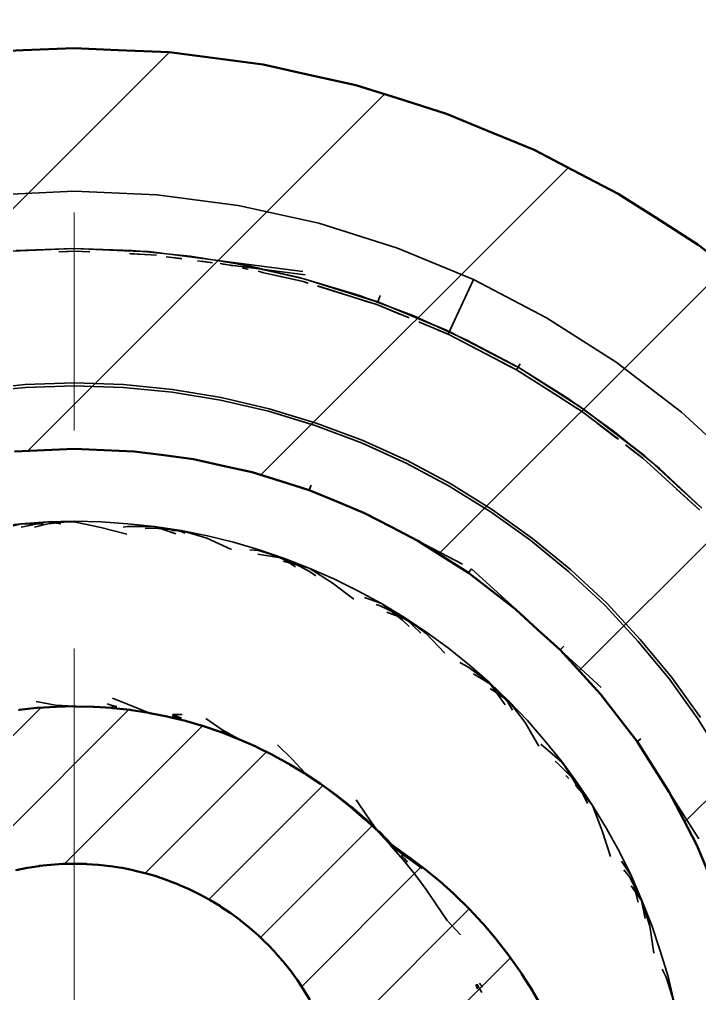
# Model space of a CAD drawing. Header units: millimetres. Extents: x 0 to 420, y 0 to 297.
# Drawn here: x 365.04 to 376.92, y 229.98 to 247 of the extents above; entities that cross this region are included whole.
import ezdxf

# ---------------------------------------------------------------- set-up
doc = ezdxf.new("R2010")
doc.units = ezdxf.units.MM
doc.header["$LTSCALE"] = 6
doc.linetypes.add('CENTER', pattern=[5.08, 3.175, -0.635, 0.635, -0.635])
for name, color, linetype, lineweight in [('CENTRO', 7, 'CENTER', 18), ('CORTE', 7, 'Continuous', 50), ('HACHURA', 8, 'Continuous', 13), ('VISIVEL', 7, 'Continuous', 35)]:
    doc.layers.add(name, color=color, linetype=linetype, lineweight=lineweight)

msp = doc.modelspace()

# ---------------------------------------------------------------- hatches: boundary and pattern name
at = {"layer": 'HACHURA'}
h = msp.add_hatch(dxfattribs=at)
h.set_pattern_fill('ANSI31')
h.paths.add_polyline_path([(366.7755, 160), (390.75, 160), (390.871, 160.015), (390.9925, 160.03), (391.095, 160.0675), (391.197, 160.1055), (391.2735, 160.153), (391.35, 160.2), (391.4035, 160.2465), (391.457, 160.293), (391.5035, 160.3465), (391.55, 160.4), (391.597, 160.4765), (391.6445, 160.553), (391.6825, 160.655), (391.72, 160.7575), (391.735, 160.8785), (391.75, 161), (391.75, 162.4995), (391.75, 164), (391.735, 164.121), (391.72, 164.2425), (391.6825, 164.345), (391.6445, 164.447), (391.597, 164.5235), (391.55, 164.6), (391.5035, 164.6535), (391.457, 164.707), (391.4035, 164.7535), (391.35, 164.8), (391.2735, 164.847), (391.197, 164.8945), (391.095, 164.9325), (390.9925, 164.97), (390.8715, 164.985), (390.75, 165), (390.7395, 165), (390.7265, 165), (390.7605, 165.0395), (390.9, 165.2), (391.0415, 165.429), (391.1835, 165.6585), (391.297, 165.9655), (391.4105, 166.2725), (391.455, 166.636), (391.5, 167), (391.5, 168.891), (391.5, 169.0575), (391.5, 169.3405), (391.5, 169.421), (391.5, 175.0465), (391.5, 175.081), (391.5, 175.1945), (391.5, 175.49), (391.5, 175.532), (391.5, 175.8455), (391.5, 175.9325), (391.5, 175.9685), (391.5, 175.9995), (393.9855, 176.0005), (394, 176.0005), (394, 176.053), (394, 183.0005), (391.572, 183.0005), (391.1, 183.0005), (391.1, 179.0305), (391.1, 179.0005), (391.039, 179.0005), (381, 179.0005), (381, 178.8705), (381, 170.052), (381, 170.0005), (380.8875, 170.0005), (352, 170.0005), (352, 168.5005), (351.968, 168.5005), (343.5, 168.5005), (343.5, 168.3015), (343.5, 168.288), (343.5, 167.857), (343.5, 167), (343.545, 166.6365), (343.5895, 166.2725), (343.6795, 166.0285), (343.6905, 166), (343.703, 165.9655), (343.7035, 165.964), (343.7055, 165.959), (343.8165, 165.6585), (343.829, 165.638), (343.9585, 165.429), (344.0875, 165.2205), (344.0975, 165.2035), (344.2335, 165.046), (344.2395, 165.0395), (344.2735, 165), (343.292, 165), (341.25, 165), (341.129, 164.985), (341.0075, 164.97), (340.905, 164.9325), (340.803, 164.8945), (340.7265, 164.847), (340.65, 164.8), (340.5965, 164.7535), (340.543, 164.707), (340.4965, 164.6535), (340.45, 164.6), (340.403, 164.5235), (340.3555, 164.447), (340.3175, 164.345), (340.28, 164.2425), (340.265, 164.1215), (340.25, 164), (340.25, 162.5005), (340.25, 161), (340.265, 160.879), (340.28, 160.7575), (340.3175, 160.655), (340.3555, 160.553), (340.403, 160.4765), (340.45, 160.4), (340.4965, 160.3465), (340.543, 160.293), (340.5965, 160.2465), (340.65, 160.2), (340.7265, 160.153), (340.803, 160.1055), (340.905, 160.0675), (341.0075, 160.03), (341.1285, 160.015), (341.25, 160), (345.3165, 160), (365.994, 160)])
h.paths.add_polyline_path([(346.5, 231), (346.925, 231), (347.333, 231), (347.454, 231.546), (347.6475, 232.4175), (347.8775, 233.147), (348.146, 233.9985), (348.4385, 234.705), (348.78, 235.5295), (349.1335, 236.208), (349.5455, 237), (349.9565, 237.645), (350.436, 238.398), (350.9015, 239.0045), (351.445, 239.713), (351.962, 240.277), (352.565, 240.935), (353.129, 241.4515), (353.787, 242.055), (354.394, 242.5205), (355.102, 243.064), (355.747, 243.475), (356.5, 243.9545), (357.1785, 244.3075), (357.9705, 244.72), (358.677, 245.0125), (359.5015, 245.354), (360.231, 245.584), (361.0825, 245.8525), (361.829, 246.018), (362.7005, 246.2115), (363.459, 246.311), (364.344, 246.4275), (365.108, 246.461), (366, 246.5), (366.764, 246.4665), (367.656, 246.4275), (368.414, 246.328), (369.2995, 246.2115), (370.046, 246.046), (370.9175, 245.8525), (371.647, 245.6225), (372.4985, 245.354), (373.205, 245.0615), (374.0295, 244.72), (374.708, 244.3665), (375.5, 243.9545), (376.145, 243.5435), (376.898, 243.064), (377.5045, 242.5985), (378.213, 242.055), (378.777, 241.538), (379.435, 240.935), (379.9515, 240.371), (380.555, 239.713), (381.0205, 239.106), (381.564, 238.398), (381.975, 237.753), (382.4545, 237), (382.8075, 236.3215), (383.22, 235.5295), (383.5125, 234.823), (383.854, 233.9985), (384.084, 233.269), (384.3525, 232.4175), (384.518, 231.671), (384.667, 231), (386.3905, 231), (388.5, 231), (388.864, 230.955), (389.2275, 230.9105), (389.5345, 230.797), (389.8415, 230.6835), (390.071, 230.5415), (390.3, 230.4), (390.4605, 230.2605), (390.6215, 230.1215), (390.7605, 229.9605), (390.9, 229.8), (391.0415, 229.571), (391.1835, 229.3415), (391.297, 229.0345), (391.4105, 228.7275), (391.455, 228.3635), (391.5, 228), (391.5, 221.192), (391.5, 219.6965), (391.5, 219.612), (391.5, 219.5875), (391.5, 218.5305), (391.5, 218.2435), (391.5, 216.9535), (391.5, 216.597), (391.5, 216.0005), (393.927, 215.9995), (394, 215.9995), (394, 215.9485), (394, 209.0005), (393.6085, 208.9995), (391.1, 208.9995), (391.1, 212.9705), (391.1, 212.9995), (389.8715, 212.9995), (381, 212.9995), (381, 221.949), (381, 221.9995), (380.9805, 221.9995), (377.7365, 221.9995), (376.6525, 221.9995), (376.8755, 222.4285), (377.076, 222.9125), (377.2765, 223.396), (377.434, 223.895), (377.591, 224.394), (377.7045, 224.9055), (377.8175, 225.416), (377.886, 225.9355), (377.9545, 226.454), (377.977, 226.9775), (378, 227.5), (377.977, 228.023), (377.9545, 228.546), (377.886, 229.065), (377.8175, 229.584), (377.7045, 230.095), (377.591, 230.606), (377.4335, 231.105), (377.2765, 231.604), (377.076, 232.088), (376.8755, 232.5715), (376.634, 233.036), (376.3925, 233.5), (376.111, 233.9415), (375.83, 234.383), (375.511, 234.7985), (375.1925, 235.2135), (374.839, 235.5995), (374.4855, 235.9855), (374.099, 236.339), (373.7135, 236.6925), (373.298, 237.0115), (372.883, 237.33), (372.4415, 237.611), (372, 237.8925), (371.5355, 238.134), (371.0715, 238.3755), (370.5875, 238.576), (370.104, 238.7765), (369.605, 238.934), (369.106, 239.091), (368.5945, 239.2045), (368.084, 239.3175), (367.5645, 239.386), (367.046, 239.4545), (366.5225, 239.477), (366, 239.5), (365.477, 239.477), (364.954, 239.4545), (364.435, 239.386), (363.916, 239.3175), (363.405, 239.2045), (362.894, 239.091), (362.395, 238.9335), (361.896, 238.7765), (361.412, 238.576), (360.9285, 238.3755), (360.464, 238.134), (360, 237.8925), (359.5585, 237.611), (359.117, 237.33), (358.7015, 237.011), (358.2865, 236.6925), (357.9005, 236.339), (357.5145, 235.9855), (357.161, 235.599), (356.8075, 235.2135), (356.4885, 234.798), (356.17, 234.383), (355.889, 233.9415), (355.6075, 233.5), (355.366, 233.0355), (355.1245, 232.5715), (354.924, 232.0875), (354.7235, 231.604), (354.566, 231.105), (354.409, 230.606), (354.2955, 230.0945), (354.1825, 229.584), (354.114, 229.0645), (354.0455, 228.546), (354.023, 228.0225), (354, 227.5), (354.023, 226.977), (354.0455, 226.454), (354.114, 225.935), (354.1825, 225.416), (354.2955, 224.905), (354.409, 224.394), (354.5665, 223.895), (354.7235, 223.396), (354.924, 222.912), (355.1245, 222.4285), (355.347, 222.0005), (355.0325, 221.9995), (352, 221.9995), (352, 223.495), (351.4575, 223.4995), (343.5, 223.4995), (343.5, 223.6505), (343.5, 223.712), (343.5, 223.767), (343.5, 224.143), (343.5, 225.596), (343.5, 225.741), (343.5, 226.9585), (343.5, 226.978), (343.5, 228), (343.545, 228.364), (343.5895, 228.7275), (343.703, 229.0345), (343.8165, 229.3415), (343.9585, 229.571), (344.1, 229.8), (344.2395, 229.9605), (344.3785, 230.1215), (344.5395, 230.2605), (344.7, 230.4), (344.929, 230.5415), (345.1585, 230.6835), (345.4655, 230.797), (345.7725, 230.9105), (346.1365, 230.955)])
h = msp.add_hatch(dxfattribs=at)
h.set_pattern_fill('ANSI31', scale=0.35)
h.paths.add_polyline_path([(365.6915, 234.9935), (366, 235), (366.0185, 234.9995), (366.327, 234.993), (366.3455, 234.9915), (366.6535, 234.9715), (366.672, 234.9695), (366.979, 234.936), (366.9975, 234.933), (367.3025, 234.886), (367.3205, 234.8825), (367.6235, 234.822), (367.6415, 234.818), (367.941, 234.7445), (367.959, 234.739), (368.2555, 234.653), (368.273, 234.647), (368.565, 234.5475), (368.5825, 234.541), (368.87, 234.429), (368.887, 234.4215), (369.1695, 234.2975), (369.1865, 234.289), (369.463, 234.1525), (369.4795, 234.1435), (369.75, 233.995), (369.766, 233.9855), (370.0295, 233.8255), (370.045, 233.815), (370.302, 233.6435), (370.318, 233.6345), (370.567, 233.452), (370.585, 233.444), (370.8255, 233.251), (370.843, 233.242), (371.075, 233.0385), (371.0925, 233.029), (371.3155, 232.8155), (371.3325, 232.805), (371.546, 232.582), (371.563, 232.5705), (371.818, 232.382), (371.8345, 232.3695), (372.096, 232.1775), (372.112, 232.164), (372.367, 231.958), (372.3825, 231.944), (372.6305, 231.724), (372.645, 231.709), (372.885, 231.475), (372.8995, 231.4595), (373.131, 231.212), (373.1445, 231.1955), (373.3665, 230.935), (373.38, 230.9175), (373.5915, 230.6445), (373.604, 230.6265), (373.805, 230.341), (373.817, 230.322), (374.0065, 230.0245), (374.0175, 230.005), (374.1945, 229.696), (374.205, 229.6755), (374.3695, 229.3555), (374.379, 229.3345), (374.53, 229.004), (374.5385, 228.9825), (374.6755, 228.642), (374.683, 228.62), (374.806, 228.2705), (374.8125, 228.248), (374.92, 227.8895), (374.9255, 227.8665), (375.0175, 227.5), (375.022, 227.4765), (375.0975, 227.103), (375.101, 227.079), (375.16, 226.6985), (375.1625, 226.6745), (375.2045, 226.288), (375.206, 226.2635), (375.2305, 225.8725), (375.231, 225.8475), (375.2375, 225.452), (375.2365, 225.427), (375.2255, 225.028), (375.223, 225.003), (375.1935, 224.6015), (375.1905, 224.576), (375.142, 224.1725), (375.1375, 224.1475), (375.07, 223.743), (375.0645, 223.7175), (374.9785, 223.3135), (374.9715, 223.288), (374.866, 222.8845), (374.858, 222.8595), (374.733, 222.458), (374.724, 222.433), (374.58, 222.034), (374.5695, 222.0095), (374.406, 221.614), (374.3945, 221.5895), (374.2115, 221.199), (374.195, 221.178), (373.9935, 220.793), (373.976, 220.773), (373.755, 220.394), (373.7365, 220.3745), (373.497, 220.003), (373.4775, 219.9845), (373.2195, 219.6215), (373.1995, 219.604), (372.8995, 219.278), (372.8785, 219.261), (372.534, 218.9845), (372.5125, 218.969), (372.1565, 218.708), (372.1345, 218.693), (371.767, 218.4475), (371.7445, 218.434), (371.3665, 218.2045), (371.3435, 218.192), (370.956, 217.9795), (370.932, 217.9675), (370.536, 217.7725), (370.5115, 217.7615), (370.1075, 217.5835), (370.0825, 217.574), (369.671, 217.414), (369.646, 217.4055), (369.2275, 217.2635), (369.202, 217.256), (368.778, 217.1325), (368.752, 217.126), (368.323, 217.021), (368.297, 217.016), (367.864, 216.9295), (367.8375, 216.9255), (367.401, 216.8585), (367.3745, 216.8555), (366.9355, 216.8075), (366.909, 216.806), (366.468, 216.777), (366.4415, 216.7765), (366, 216.7665), (365.9735, 216.767), (365.532, 216.777), (365.5055, 216.7785), (365.0645, 216.8075), (365.038, 216.8105), (364.599, 216.8585), (364.5725, 216.8625), (364.136, 216.9295), (364.11, 216.935), (363.677, 217.021), (363.651, 217.0275), (363.222, 217.1325), (363.1965, 217.14), (362.7725, 217.2635), (362.747, 217.272), (362.329, 217.414), (362.304, 217.4235), (361.8925, 217.5835), (361.868, 217.5945), (361.464, 217.7725), (361.44, 217.784), (361.044, 217.9795), (361.021, 217.993), (360.634, 218.2055), (360.614, 218.2235), (360.236, 218.4525), (360.217, 218.4715), (359.85, 218.717), (359.832, 218.7365), (359.476, 218.9975), (359.459, 219.0175), (359.1145, 219.294), (359.0985, 219.3145), (358.7985, 219.6405), (358.7835, 219.662), (358.525, 220.025), (358.5115, 220.047), (358.272, 220.4185), (358.259, 220.4405), (358.0385, 220.8195), (358.027, 220.842), (357.825, 221.227), (357.8145, 221.25), (357.632, 221.6405), (357.623, 221.6635), (357.4595, 222.059), (357.4515, 222.082), (357.307, 222.481), (357.3, 222.5045), (357.1755, 222.906), (357.1695, 222.9295), (357.064, 223.333), (357.0595, 223.3565), (356.973, 223.761), (356.9695, 223.7845), (356.902, 224.1885), (356.8995, 224.212), (356.851, 224.6155), (356.8495, 224.6385), (356.82, 225.04), (356.8195, 225.063), (356.808, 225.462), (356.8085, 225.485), (356.8155, 225.8805), (356.817, 225.903), (356.8415, 226.2945), (356.8445, 226.3165), (356.8865, 226.7025), (356.89, 226.7245), (356.949, 227.105), (356.9535, 227.1265), (357.0295, 227.5), (357.035, 227.521), (357.127, 227.8875), (357.133, 227.908), (357.2405, 228.2665), (357.248, 228.2865), (357.3705, 228.636), (357.3785, 228.6555), (357.516, 228.996), (357.525, 229.015), (357.676, 229.3455), (357.686, 229.3635), (357.8505, 229.6835), (357.861, 229.7015), (358.038, 230.0105), (358.0495, 230.0275), (358.239, 230.325), (358.2505, 230.341), (358.4515, 230.6265), (358.464, 230.642), (358.6755, 230.9155), (358.6885, 230.93), (358.9105, 231.1905), (358.924, 231.2045), (359.1555, 231.452), (359.1655, 231.4675), (359.4055, 231.701), (359.416, 231.7165), (359.664, 231.9365), (359.675, 231.9515), (359.93, 232.1575), (359.9415, 232.172), (360.203, 232.364), (360.2155, 232.378), (360.4705, 232.567), (360.4835, 232.5805), (360.6965, 232.8035), (360.71, 232.816), (360.933, 233.0295), (360.947, 233.042), (361.179, 233.2455), (361.1935, 233.257), (361.4345, 233.45), (361.4495, 233.461), (361.698, 233.6435), (361.7135, 233.654), (361.9705, 233.8255), (361.986, 233.835), (362.25, 233.995), (362.2665, 234.004), (362.537, 234.1525), (362.5535, 234.161), (362.8305, 234.2975), (362.8475, 234.305), (363.13, 234.429), (363.147, 234.436), (363.435, 234.5475), (363.4525, 234.5535), (363.7445, 234.653), (363.7625, 234.658), (364.059, 234.7445), (364.077, 234.749), (364.3765, 234.822), (364.395, 234.826), (364.6975, 234.886), (364.716, 234.889), (365.021, 234.936), (365.0395, 234.938), (365.3465, 234.9715), (365.365, 234.9725), (365.673, 234.993)])
h.paths.add_polyline_path([(366, 232.25), (365.8045, 232.2455), (365.793, 232.2455), (365.598, 232.2325), (365.586, 232.232), (365.3915, 232.2105), (365.38, 232.2095), (365.187, 232.1795), (365.175, 232.178), (364.9835, 232.1395), (364.972, 232.1375), (364.782, 232.091), (364.7705, 232.088), (364.583, 232.0335), (364.5715, 232.03), (364.3865, 231.9675), (364.3755, 231.9635), (364.193, 231.8925), (364.1825, 231.8885), (364.0035, 231.8095), (363.9925, 231.805), (363.8175, 231.7185), (363.8065, 231.7135), (363.6355, 231.6195), (363.625, 231.6135), (363.458, 231.512), (363.448, 231.506), (363.2855, 231.3975), (363.2755, 231.391), (363.118, 231.2755), (363.1085, 231.2685), (362.956, 231.146), (362.947, 231.1385), (362.8, 231.01), (362.791, 231.002), (362.6495, 230.867), (362.641, 230.859), (362.506, 230.7175), (362.498, 230.709), (362.369, 230.562), (362.3615, 230.553), (362.239, 230.401), (362.2315, 230.3915), (362.116, 230.234), (362.109, 230.2245), (362.0005, 230.062), (361.994, 230.052), (361.8925, 229.885), (361.7925, 229.7035), (361.7865, 229.6935), (361.7, 229.518), (361.695, 229.5075), (361.6165, 229.3285), (361.6115, 229.3175), (361.5405, 229.1355), (361.5365, 229.1245), (361.2595, 229.007), (361.2425, 229), (360.4495, 229), (360.402, 229), (359.8815, 228.871), (359.85, 228.8635), (359.85, 228.6005), (359.85, 228.5845), (359.85, 228.3255), (359.85, 228.3095), (359.85, 228.0535), (359.85, 228.038), (359.85, 227.784), (359.85, 227.7685), (359.85, 227.5155), (359.85, 227.5), (359.85, 227.2465), (359.85, 227.2315), (359.85, 226.9775), (359.85, 226.962), (359.85, 226.706), (359.85, 226.6905), (359.85, 226.431), (359.85, 226.4155), (359.85, 226.1525), (359.85, 226.1365), (360.3705, 226.008), (360.402, 226), (361.195, 226), (361.2425, 226), (361.52, 225.8825), (361.5365, 225.8755), (361.6075, 225.693), (361.6115, 225.6825), (361.6905, 225.5035), (361.695, 225.4925), (361.7815, 225.3175), (361.7865, 225.3065), (361.8805, 225.1355), (361.8865, 225.125), (361.988, 224.958), (361.994, 224.948), (362.1025, 224.7855), (362.109, 224.7755), (362.2245, 224.618), (362.2315, 224.6085), (362.354, 224.456), (362.3615, 224.447), (362.49, 224.3), (362.498, 224.291), (362.633, 224.1495), (362.641, 224.141), (362.7825, 224.006), (362.791, 223.998), (362.938, 223.869), (362.947, 223.8615), (363.099, 223.739), (363.1085, 223.7315), (363.266, 223.616), (363.2755, 223.609), (363.438, 223.5005), (363.448, 223.494), (363.615, 223.3925), (363.7965, 223.2925), (363.8065, 223.2865), (363.982, 223.2), (363.9925, 223.195), (364.1715, 223.1165), (364.1825, 223.1115), (364.3645, 223.0405), (364.3755, 223.0365), (364.5605, 222.9735), (364.5715, 222.97), (364.7595, 222.915), (364.7705, 222.912), (364.9605, 222.8655), (364.972, 222.8625), (365.1635, 222.8245), (365.175, 222.822), (365.3685, 222.7925), (365.38, 222.7905), (365.5745, 222.7695), (365.586, 222.768), (365.781, 222.7555), (365.793, 222.7545), (365.988, 222.7505), (366, 222.75), (366.1955, 222.7545), (366.207, 222.7545), (366.402, 222.7675), (366.414, 222.768), (366.6085, 222.7895), (366.62, 222.7905), (366.813, 222.8205), (366.825, 222.822), (367.0165, 222.8605), (367.028, 222.8625), (367.218, 222.909), (367.2295, 222.912), (367.417, 222.9665), (367.4285, 222.97), (367.6135, 223.0325), (367.6245, 223.0365), (367.807, 223.1075), (367.8175, 223.1115), (367.9965, 223.1905), (368.0075, 223.195), (368.1825, 223.2815), (368.1935, 223.2865), (368.3645, 223.3805), (368.375, 223.3865), (368.542, 223.488), (368.552, 223.494), (368.7145, 223.6025), (368.7245, 223.609), (368.882, 223.7245), (368.8915, 223.7315), (369.044, 223.854), (369.053, 223.8615), (369.2, 223.99), (369.209, 223.998), (369.3505, 224.133), (369.359, 224.141), (369.494, 224.2825), (369.502, 224.291), (369.631, 224.438), (369.6385, 224.447), (369.761, 224.599), (369.7685, 224.6085), (369.884, 224.766), (369.891, 224.7755), (369.9995, 224.938), (370.006, 224.948), (370.1075, 225.115), (370.2075, 225.2965), (370.2135, 225.3065), (370.3, 225.482), (370.305, 225.4925), (370.3835, 225.6715), (370.3885, 225.6825), (370.4595, 225.8645), (370.4635, 225.8755), (370.5265, 226.0605), (370.53, 226.0715), (370.585, 226.2595), (370.588, 226.2705), (370.6345, 226.4605), (370.6375, 226.472), (370.6755, 226.6635), (370.678, 226.675), (370.7075, 226.8685), (370.7095, 226.88), (370.7305, 227.0745), (370.732, 227.086), (370.7445, 227.281), (370.7455, 227.293), (370.7495, 227.488), (370.75, 227.5), (370.7455, 227.6955), (370.7455, 227.707), (370.7325, 227.902), (370.732, 227.914), (370.7105, 228.1085), (370.7095, 228.12), (370.6795, 228.313), (370.678, 228.325), (370.6395, 228.5165), (370.6375, 228.528), (370.591, 228.718), (370.588, 228.7295), (370.5335, 228.917), (370.53, 228.9285), (370.4675, 229.1135), (370.4635, 229.1245), (370.3925, 229.307), (370.3885, 229.3175), (370.3095, 229.4965), (370.305, 229.5075), (370.2185, 229.6825), (370.2135, 229.6935), (370.1195, 229.8645), (370.1135, 229.875), (370.012, 230.042), (370.006, 230.052), (369.8975, 230.2145), (369.891, 230.2245), (369.7755, 230.382), (369.7685, 230.3915), (369.646, 230.544), (369.6385, 230.553), (369.51, 230.7), (369.502, 230.709), (369.367, 230.8505), (369.359, 230.859), (369.2175, 230.994), (369.209, 231.002), (369.062, 231.131), (369.053, 231.1385), (368.901, 231.261), (368.8915, 231.2685), (368.734, 231.384), (368.7245, 231.391), (368.562, 231.4995), (368.552, 231.506), (368.385, 231.6075), (368.2035, 231.7075), (368.1935, 231.7135), (368.018, 231.8), (368.0075, 231.805), (367.8285, 231.8835), (367.8175, 231.8885), (367.6355, 231.9595), (367.6245, 231.9635), (367.4395, 232.0265), (367.4285, 232.03), (367.2405, 232.085), (367.2295, 232.088), (367.0395, 232.1345), (367.028, 232.1375), (366.8365, 232.1755), (366.825, 232.178), (366.6315, 232.2075), (366.62, 232.2095), (366.4255, 232.2305), (366.414, 232.232), (366.219, 232.2445), (366.207, 232.2455), (366.012, 232.2495)])

# ---------------------------------------------------------------- linework, layer by layer
at = {"layer": 'CENTRO'}
msp.add_line((366, 156), (366, 261), dxfattribs=at)
at = {"layer": 'CORTE'}
for points in [[(364.344, 246.4275), (365.108, 246.461), (366, 246.5), (366.764, 246.4665), (367.656, 246.4275), (368.414, 246.328), (369.2995, 246.2115), (370.046, 246.046), (370.9175, 245.8525), (371.647, 245.6225), (372.4985, 245.354), (373.205, 245.0615), (374.0295, 244.72), (374.708, 244.3665), (375.5, 243.9545), (376.145, 243.5435), (376.898, 243.064), (377.5045, 242.5985)], [(377.076, 232.088), (376.8755, 232.5715), (376.634, 233.036), (376.3925, 233.5), (376.111, 233.9415), (375.83, 234.383), (375.511, 234.7985), (375.1925, 235.2135), (374.839, 235.5995), (374.4855, 235.9855), (374.099, 236.339), (373.7135, 236.6925), (373.298, 237.0115), (372.883, 237.33), (372.4415, 237.611), (372, 237.8925), (371.5355, 238.134), (371.0715, 238.3755), (370.5875, 238.576), (370.104, 238.7765), (369.605, 238.934), (369.106, 239.091), (368.5945, 239.2045), (368.084, 239.3175), (367.5645, 239.386), (367.046, 239.4545), (366.5225, 239.477), (366, 239.5), (365.477, 239.477), (364.954, 239.4545)], [(365.0395, 234.938), (365.3465, 234.9715), (365.365, 234.9725), (365.673, 234.993), (365.6915, 234.9935), (366, 235), (366.0185, 234.9995), (366.327, 234.993), (366.3455, 234.9915), (366.6535, 234.9715), (366.672, 234.9695), (366.979, 234.936), (366.9975, 234.933), (367.3025, 234.886), (367.3205, 234.8825), (367.6235, 234.822), (367.6415, 234.818), (367.941, 234.7445), (367.959, 234.739), (368.2555, 234.653), (368.273, 234.647), (368.565, 234.5475), (368.5825, 234.541), (368.87, 234.429), (368.887, 234.4215), (369.1695, 234.2975), (369.1865, 234.289), (369.463, 234.1525), (369.4795, 234.1435), (369.75, 233.995), (369.766, 233.9855), (370.0295, 233.8255), (370.045, 233.815), (370.302, 233.6435), (370.318, 233.6345), (370.567, 233.452), (370.585, 233.444), (370.8255, 233.251), (370.843, 233.242), (371.075, 233.0385), (371.0925, 233.029), (371.3155, 232.8155), (371.3325, 232.805), (371.546, 232.582), (371.563, 232.5705), (371.818, 232.382), (371.8345, 232.3695), (372.096, 232.1775), (372.112, 232.164), (372.367, 231.958), (372.3825, 231.944), (372.6305, 231.724), (372.645, 231.709), (372.885, 231.475), (372.8995, 231.4595), (373.131, 231.212), (373.1445, 231.1955), (373.3665, 230.935), (373.38, 230.9175), (373.5915, 230.6445), (373.604, 230.6265), (373.805, 230.341), (373.817, 230.322), (374.0065, 230.0245), (374.0175, 230.005), (374.1945, 229.696)], [(370.1135, 229.875), (370.012, 230.042), (370.006, 230.052), (369.8975, 230.2145), (369.891, 230.2245), (369.7755, 230.382), (369.7685, 230.3915), (369.646, 230.544), (369.6385, 230.553), (369.51, 230.7), (369.502, 230.709), (369.367, 230.8505), (369.359, 230.859), (369.2175, 230.994), (369.209, 231.002), (369.062, 231.131), (369.053, 231.1385), (368.901, 231.261), (368.8915, 231.2685), (368.734, 231.384), (368.7245, 231.391), (368.562, 231.4995), (368.552, 231.506), (368.385, 231.6075), (368.2035, 231.7075), (368.1935, 231.7135), (368.018, 231.8), (368.0075, 231.805), (367.8285, 231.8835), (367.8175, 231.8885), (367.6355, 231.9595), (367.6245, 231.9635), (367.4395, 232.0265), (367.4285, 232.03), (367.2405, 232.085), (367.2295, 232.088), (367.0395, 232.1345), (367.028, 232.1375), (366.8365, 232.1755), (366.825, 232.178), (366.6315, 232.2075), (366.62, 232.2095), (366.4255, 232.2305), (366.414, 232.232), (366.219, 232.2445), (366.207, 232.2455), (366.012, 232.2495), (366, 232.25), (365.8045, 232.2455), (365.793, 232.2455), (365.598, 232.2325), (365.586, 232.232), (365.3915, 232.2105), (365.38, 232.2095), (365.187, 232.1795), (365.175, 232.178), (364.9835, 232.1395)]]:
    msp.add_lwpolyline(points, dxfattribs=at)
at = {"layer": 'VISIVEL'}
for p, q in [((366, 246.5), (364.345, 246.43)), ((367.655, 246.43), (366, 246.5)), ((369.3, 246.21), (367.655, 246.43)), ((370.92, 245.855), (369.3, 246.21)), ((372.5, 245.355), (370.92, 245.855)), ((374.03, 244.72), (372.5, 245.355)), ((375.5, 243.955), (374.03, 244.72)), ((364.56, 243.935), (366, 244)), ((366, 244), (367.44, 243.935)), ((367.44, 243.935), (368.865, 243.75)), ((376.9, 243.065), (375.5, 243.955)), ((368.865, 243.75), (370.27, 243.44)), ((370.27, 243.44), (371.645, 243.005)), ((378.215, 242.055), (376.9, 243.065)), ((366, 243), (364.65, 242.94)), ((365.945, 243), (364.65, 242.94)), ((366, 243), (364.65, 242.94)), ((366, 243), (364.985, 242.965)), ((366, 243), (364.985, 242.965)), ((366, 242.95), (365.73, 242.94)), ((365.73, 242.94), (366, 242.95)), ((366, 242.95), (365.795, 242.94)), ((367.015, 242.965), (366, 243)), ((367.015, 242.965), (366, 243)), ((367.35, 242.94), (366, 243)), ((367.295, 242.945), (366, 243)), ((366, 243), (366.87, 242.96)), ((367.35, 242.94), (366, 243)), ((366.27, 242.94), (366, 242.95)), ((366, 242.95), (366.27, 242.94)), ((366, 242.95), (366.265, 242.94)), ((367.35, 242.94), (366.87, 242.96)), ((366.965, 242.91), (367.14, 242.9)), ((367.345, 242.89), (366.985, 242.905)), ((366.985, 242.905), (367.345, 242.89)), ((368.025, 242.865), (367.015, 242.965)), ((368.025, 242.865), (367.015, 242.965)), ((367.345, 242.89), (367.14, 242.9)), ((367.435, 242.88), (367.345, 242.89)), ((367.345, 242.89), (367.435, 242.88)), ((367.345, 242.89), (367.435, 242.88)), ((368.69, 242.765), (367.35, 242.94)), ((368.64, 242.77), (367.35, 242.94)), ((368.69, 242.765), (367.35, 242.94)), ((367.605, 242.855), (367.87, 242.825)), ((367.88, 242.82), (367.615, 242.855)), ((367.615, 242.855), (367.88, 242.82)), ((369.025, 242.7), (368.025, 242.865)), ((369.025, 242.7), (368.025, 242.865)), ((371.645, 243.005), (372.975, 242.455)), ((368.415, 242.75), (368.15, 242.785)), ((368.15, 242.785), (368.415, 242.75)), ((368.215, 242.775), (368.39, 242.755)), ((368.685, 242.715), (368.545, 242.735)), ((368.685, 242.715), (368.595, 242.725)), ((368.595, 242.725), (368.685, 242.715)), ((368.77, 242.695), (368.685, 242.715)), ((368.685, 242.715), (370.03, 242.54)), ((368.685, 242.715), (368.77, 242.695)), ((368.685, 242.715), (368.77, 242.695)), ((370.01, 242.47), (368.69, 242.765)), ((369.96, 242.485), (368.69, 242.765)), ((368.69, 242.765), (369.99, 242.595)), ((370.01, 242.47), (368.69, 242.765)), ((370.01, 242.47), (369.025, 242.7)), ((370.01, 242.47), (369.025, 242.7)), ((368.94, 242.66), (369.025, 242.64)), ((369.035, 242.635), (368.945, 242.655)), ((368.945, 242.655), (369.035, 242.635)), ((369.295, 242.58), (369.21, 242.6)), ((369.21, 242.6), (369.295, 242.58)), ((369.28, 242.58), (369.795, 242.47)), ((370, 242.425), (369.47, 242.54)), ((369.47, 242.54), (370, 242.425)), ((370, 242.425), (369.795, 242.47)), ((370.085, 242.395), (370, 242.425)), ((370, 242.425), (370.085, 242.395)), ((370, 242.425), (370.08, 242.395)), ((370.98, 242.175), (370.01, 242.47)), ((370.98, 242.175), (370.01, 242.47)), ((371.3, 242.065), (370.01, 242.47)), ((371.25, 242.08), (370.01, 242.47)), ((370.01, 242.47), (370.845, 242.21)), ((371.3, 242.065), (370.01, 242.47)), ((370.25, 242.345), (370.67, 242.215)), ((371.285, 242.02), (370.255, 242.34)), ((370.255, 242.34), (371.285, 242.02)), ((372.975, 242.455), (372.53, 241.5)), ((372.975, 242.455), (374.25, 241.79)), ((370.835, 242.16), (371.085, 242.08)), ((371.3, 242.065), (370.845, 242.21)), ((371.93, 241.82), (370.98, 242.175)), ((371.93, 241.82), (370.98, 242.175)), ((371.3, 242.065), (371.34, 242.175)), ((371.285, 242.02), (371.085, 242.08)), ((371.7, 241.845), (371.285, 242.02)), ((371.285, 242.02), (371.7, 241.845)), ((371.285, 242.02), (371.85, 241.785)), ((372.55, 241.55), (371.3, 242.065)), ((372.5, 241.57), (371.3, 242.065)), ((372.55, 241.55), (371.3, 242.065)), ((372.855, 241.4), (371.93, 241.82)), ((372.855, 241.4), (371.93, 241.82)), ((372.015, 241.715), (372.175, 241.65)), ((372.53, 241.5), (372.03, 241.71)), ((372.03, 241.71), (372.53, 241.5)), ((374.25, 241.79), (375.465, 241.015)), ((372.53, 241.5), (372.34, 241.58)), ((373.725, 240.88), (372.53, 241.5)), ((372.53, 241.5), (373.725, 240.88)), ((372.53, 241.5), (373.31, 241.095)), ((373.75, 240.925), (372.55, 241.55)), ((373.7, 240.95), (372.55, 241.55)), ((373.75, 240.925), (372.55, 241.55)), ((373.75, 240.925), (372.855, 241.4)), ((373.75, 240.925), (372.855, 241.4)), ((373.465, 241.015), (373.54, 240.975)), ((373.725, 240.88), (373.54, 240.975)), ((373.725, 240.88), (373.785, 240.985)), ((375.465, 241.015), (376.605, 240.14)), ((374.56, 240.35), (373.725, 240.88)), ((373.725, 240.88), (374.56, 240.35)), ((373.725, 240.88), (373.875, 240.785)), ((374.61, 240.39), (373.75, 240.925)), ((374.61, 240.39), (373.75, 240.925)), ((374.89, 240.195), (373.75, 240.925)), ((374.845, 240.225), (373.75, 240.925)), ((373.75, 240.925), (374.485, 240.455)), ((374.89, 240.195), (373.75, 240.925)), ((366, 240.65), (365.14, 240.62)), ((366.86, 240.62), (366, 240.65)), ((374.02, 240.69), (374.685, 240.265)), ((365.14, 240.62), (364.285, 240.535)), ((365.145, 240.57), (364.29, 240.49)), ((366, 240.6), (365.145, 240.57)), ((366.855, 240.57), (366, 240.6)), ((367.71, 240.49), (366.855, 240.57)), ((367.715, 240.535), (366.86, 240.62)), ((368.555, 240.35), (367.71, 240.49)), ((368.565, 240.395), (367.715, 240.535)), ((369.39, 240.155), (368.555, 240.35)), ((369.405, 240.2), (368.565, 240.395)), ((374.89, 240.195), (374.485, 240.455)), ((375.435, 239.795), (374.61, 240.39)), ((375.435, 239.795), (374.61, 240.39)), ((370.21, 239.905), (369.39, 240.155)), ((370.225, 239.95), (369.405, 240.2)), ((374.86, 240.155), (374.685, 240.265)), ((374.86, 240.155), (374.71, 240.25)), ((374.71, 240.25), (374.86, 240.155)), ((375.505, 239.665), (374.86, 240.155)), ((374.86, 240.155), (375.505, 239.665)), ((374.86, 240.155), (375, 240.05)), ((375.965, 239.375), (374.89, 240.195)), ((375.92, 239.405), (374.89, 240.195)), ((375.965, 239.375), (374.89, 240.195)), ((376.605, 240.14), (377.665, 239.165)), ((371.03, 239.65), (370.225, 239.95)), ((371.015, 239.605), (370.21, 239.905)), ((375.14, 239.94), (375.49, 239.675)), ((376.22, 239.155), (375.435, 239.795)), ((376.22, 239.155), (375.435, 239.795)), ((371.815, 239.295), (371.03, 239.65)), ((364.955, 239.455), (366, 239.5)), ((366, 239.5), (367.045, 239.455)), ((367.045, 239.455), (368.085, 239.32)), ((371.795, 239.25), (371.015, 239.605)), ((375.625, 239.57), (375.765, 239.46)), ((375.93, 239.335), (375.645, 239.555)), ((375.645, 239.555), (375.93, 239.335)), ((375.93, 239.335), (375.765, 239.46)), ((368.085, 239.32), (369.105, 239.09)), ((372.575, 238.89), (371.815, 239.295)), ((376.925, 238.425), (375.93, 239.335)), ((375.93, 239.335), (376.925, 238.425)), ((375.93, 239.335), (376.255, 239.04)), ((376.605, 238.785), (375.965, 239.375)), ((375.965, 239.375), (376.92, 238.495)), ((375.965, 239.375), (376.96, 238.46)), ((372.55, 238.845), (371.795, 239.25)), ((376.96, 238.46), (376.22, 239.155)), ((376.96, 238.46), (376.22, 239.155)), ((369.105, 239.09), (370.105, 238.775)), ((370.105, 238.775), (370.135, 238.865)), ((370.105, 238.775), (371.07, 238.375)), ((373.28, 238.39), (372.55, 238.845)), ((373.305, 238.435), (372.575, 238.89)), ((376.515, 238.8), (376.77, 238.565)), ((376.96, 238.46), (376.605, 238.785)), ((374.005, 237.935), (373.305, 238.435)), ((376.925, 238.425), (376.77, 238.565)), ((371.07, 238.375), (372, 237.89)), ((373.975, 237.895), (373.28, 238.39)), ((365.065, 238.19), (364.6, 238.14)), ((364.6, 238.14), (365.065, 238.19)), ((365.065, 238.19), (364.6, 238.14)), ((365.065, 238.19), (364.6, 238.14)), ((365.065, 238.19), (364.6, 238.14)), ((365.065, 238.19), (364.6, 238.14)), ((365.065, 238.19), (364.6, 238.14)), ((365.065, 238.19), (364.915, 238.145)), ((365.53, 238.225), (365.065, 238.19)), ((365.53, 238.225), (365.065, 238.19)), ((365.53, 238.225), (365.065, 238.19)), ((365.065, 238.19), (365.53, 238.225)), ((365.53, 238.225), (365.065, 238.19)), ((365.53, 238.225), (365.065, 238.19)), ((365.53, 238.225), (365.065, 238.19)), ((365.065, 238.19), (365.53, 238.225)), ((365.53, 238.225), (365.065, 238.19)), ((365.455, 238.18), (365.065, 238.19)), ((365.53, 238.225), (365.07, 238.13)), ((365.535, 238.19), (365.305, 238.13)), ((366, 238.235), (365.53, 238.225)), ((365.53, 238.225), (366, 238.235)), ((366, 238.235), (365.53, 238.225)), ((366, 238.235), (365.53, 238.225)), ((366, 238.235), (365.53, 238.225)), ((366, 238.235), (365.53, 238.225)), ((365.765, 238.19), (365.53, 238.225)), ((366, 238.225), (365.53, 238.225)), ((366, 238.235), (365.535, 238.19)), ((366, 238.235), (366.47, 238.225)), ((366, 238.235), (366.47, 238.225)), ((366, 238.235), (366.47, 238.225)), ((366, 238.235), (366.47, 238.225)), ((366, 238.235), (366.47, 238.225)), ((366, 238.235), (366.47, 238.225)), ((366, 238.235), (366.47, 238.225)), ((366, 238.225), (366.465, 238.125)), ((366.92, 238.005), (366.465, 238.125)), ((366.935, 238.19), (366.47, 238.225)), ((366.935, 238.19), (366.47, 238.225)), ((366.935, 238.19), (366.47, 238.225)), ((366.935, 238.19), (366.47, 238.225)), ((366.935, 238.19), (366.47, 238.225)), ((366.47, 238.225), (366.935, 238.19)), ((366.935, 238.19), (366.47, 238.225)), ((366.93, 238.14), (366.855, 238.13)), ((367.4, 238.14), (366.93, 238.14)), ((367.4, 238.14), (366.935, 238.19)), ((366.935, 238.19), (367.4, 238.14)), ((367.4, 238.14), (366.935, 238.19)), ((367.4, 238.14), (366.935, 238.19)), ((367.4, 238.14), (366.935, 238.19)), ((366.935, 238.19), (367.4, 238.14)), ((367.4, 238.14), (366.935, 238.19)), ((367.4, 238.14), (366.935, 238.19)), ((367.4, 238.14), (366.935, 238.19)), ((367.4, 238.115), (367.24, 238.105)), ((367.865, 238.07), (367.4, 238.14)), ((367.865, 238.07), (367.4, 238.14)), ((367.775, 238.015), (367.4, 238.14)), ((367.865, 238.07), (367.4, 238.14)), ((367.86, 238.055), (367.4, 238.14)), ((367.865, 238.07), (367.4, 238.14)), ((367.4, 238.14), (367.865, 238.07)), ((367.865, 238.07), (367.4, 238.14)), ((367.865, 238.07), (367.4, 238.115)), ((367.865, 238.07), (367.705, 238.065)), ((367.935, 238.025), (367.86, 238.055)), ((368.325, 237.98), (367.865, 238.07)), ((367.865, 238.07), (368.325, 237.98)), ((368.325, 237.98), (367.865, 238.07)), ((368.325, 237.98), (367.865, 238.07)), ((367.865, 238.07), (368.325, 237.98)), ((368.325, 237.98), (367.865, 238.07)), ((368.325, 237.98), (367.865, 238.07)), ((368.325, 237.98), (367.865, 238.07)), ((368.315, 237.94), (367.865, 238.07)), ((368.745, 237.74), (368.315, 237.94)), ((368.78, 237.87), (368.325, 237.98)), ((368.78, 237.87), (368.325, 237.98)), ((368.78, 237.87), (368.325, 237.98)), ((368.78, 237.87), (368.325, 237.98)), ((368.78, 237.87), (368.325, 237.98)), ((368.325, 237.98), (368.78, 237.87)), ((368.78, 237.87), (368.325, 237.98)), ((374.67, 237.385), (374.005, 237.935)), ((369.23, 237.735), (368.78, 237.87)), ((369.23, 237.735), (368.78, 237.87)), ((368.78, 237.87), (369.23, 237.735)), ((369.23, 237.735), (368.78, 237.87)), ((369.23, 237.735), (368.78, 237.87)), ((369.23, 237.735), (368.78, 237.87)), ((369.23, 237.735), (368.78, 237.87)), ((369.23, 237.735), (368.78, 237.87)), ((369.22, 237.72), (369.065, 237.735)), ((369.67, 237.585), (369.23, 237.735)), ((369.665, 237.565), (369.23, 237.735)), ((369.67, 237.585), (369.23, 237.735)), ((369.23, 237.735), (369.67, 237.585)), ((369.67, 237.585), (369.23, 237.735)), ((369.67, 237.585), (369.23, 237.735)), ((369.67, 237.585), (369.23, 237.735)), ((372, 237.89), (372.885, 237.33)), ((372, 237.89), (372.78, 237.485)), ((374.635, 237.35), (373.975, 237.895)), ((369.67, 237.585), (369.205, 237.66)), ((369.67, 237.585), (369.22, 237.72)), ((369.865, 237.44), (369.665, 237.565)), ((370.105, 237.415), (369.67, 237.585)), ((369.67, 237.585), (370.105, 237.415)), ((370.105, 237.415), (369.67, 237.585)), ((370.105, 237.415), (369.67, 237.585)), ((370.105, 237.415), (369.67, 237.585)), ((370.09, 237.37), (369.67, 237.585)), ((370.105, 237.415), (369.67, 237.585)), ((369.67, 237.585), (370.105, 237.415)), ((370.105, 237.415), (369.67, 237.585)), ((370.105, 237.415), (369.65, 237.535)), ((370.535, 237.23), (370.105, 237.415)), ((370.535, 237.23), (370.105, 237.415)), ((370.535, 237.23), (370.105, 237.415)), ((370.105, 237.415), (370.535, 237.23)), ((370.535, 237.23), (370.105, 237.415)), ((370.535, 237.23), (370.105, 237.415)), ((370.535, 237.23), (370.105, 237.415)), ((370.505, 237.16), (370.105, 237.415)), ((372.885, 237.33), (372.935, 237.405)), ((373.715, 236.695), (372.935, 237.405)), ((370.22, 237.28), (370.09, 237.37)), ((370.955, 237.02), (370.535, 237.23)), ((370.955, 237.02), (370.535, 237.23)), ((370.955, 237.02), (370.535, 237.23)), ((370.955, 237.02), (370.535, 237.23)), ((370.955, 237.02), (370.535, 237.23)), ((370.535, 237.23), (370.955, 237.02)), ((370.955, 237.02), (370.535, 237.23)), ((372.885, 237.33), (373.715, 236.695)), ((375.265, 236.765), (374.635, 237.35)), ((375.3, 236.8), (374.67, 237.385)), ((370.88, 236.875), (370.505, 237.16)), ((371.365, 236.795), (370.955, 237.02)), ((370.955, 237.02), (371.365, 236.795)), ((371.365, 236.795), (370.955, 237.02)), ((371.365, 236.795), (370.955, 237.02)), ((371.365, 236.795), (370.955, 237.02)), ((371.365, 236.795), (370.955, 237.02)), ((371.365, 236.795), (370.955, 237.02)), ((371.365, 236.795), (371.07, 236.9)), ((371.34, 236.755), (371.27, 236.78)), ((371.765, 236.55), (371.34, 236.755)), ((371.765, 236.55), (371.365, 236.795)), ((371.765, 236.55), (371.365, 236.795)), ((371.735, 236.505), (371.365, 236.795)), ((371.765, 236.55), (371.365, 236.795)), ((371.365, 236.795), (371.765, 236.55)), ((371.765, 236.55), (371.365, 236.795)), ((371.765, 236.55), (371.365, 236.795)), ((371.765, 236.55), (371.365, 236.795)), ((371.365, 236.795), (371.765, 236.55)), ((371.765, 236.55), (371.365, 236.795)), ((375.85, 236.135), (375.265, 236.765)), ((375.885, 236.17), (375.3, 236.8)), ((371.755, 236.535), (371.46, 236.645)), ((372.155, 236.29), (371.765, 236.55)), ((371.765, 236.55), (372.155, 236.29)), ((372.155, 236.29), (371.765, 236.55)), ((372.155, 236.29), (371.765, 236.55)), ((372.155, 236.29), (371.765, 236.55)), ((372.05, 236.28), (371.765, 236.55)), ((372.155, 236.29), (371.765, 236.55)), ((372.145, 236.275), (371.765, 236.55)), ((373.715, 236.695), (374.485, 235.985)), ((371.85, 236.395), (371.735, 236.505)), ((372.155, 236.29), (371.755, 236.535)), ((372.47, 235.93), (372.145, 236.275)), ((372.535, 236.015), (372.155, 236.29)), ((372.535, 236.015), (372.155, 236.29)), ((372.535, 236.015), (372.155, 236.29)), ((372.155, 236.29), (372.535, 236.015)), ((372.535, 236.015), (372.155, 236.29)), ((372.535, 236.015), (372.155, 236.29)), ((372.155, 236.29), (372.535, 236.015)), ((372.535, 236.015), (372.155, 236.29)), ((374.485, 235.985), (374.55, 236.05)), ((376.395, 235.475), (375.85, 236.135)), ((376.435, 235.505), (375.885, 236.17)), ((372.9, 235.72), (372.535, 236.015)), ((372.9, 235.72), (372.535, 236.015)), ((372.535, 236.015), (372.9, 235.72)), ((372.9, 235.72), (372.535, 236.015)), ((372.9, 235.72), (372.535, 236.015)), ((372.9, 235.72), (372.535, 236.015)), ((372.9, 235.72), (372.535, 236.015)), ((372.9, 235.72), (372.535, 236.015)), ((374.485, 235.985), (375.195, 235.215)), ((374.485, 235.985), (375.2, 235.33)), ((372.875, 235.69), (372.735, 235.765)), ((373.25, 235.415), (372.9, 235.72)), ((373.25, 235.41), (372.9, 235.72)), ((373.25, 235.415), (372.9, 235.72)), ((372.9, 235.72), (373.25, 235.415)), ((373.25, 235.415), (372.9, 235.72)), ((373.25, 235.415), (372.9, 235.72)), ((373.25, 235.415), (372.9, 235.72)), ((373.25, 235.415), (372.875, 235.69)), ((373.24, 235.405), (372.97, 235.565)), ((373.59, 235.09), (373.24, 235.405)), ((373.59, 235.09), (373.25, 235.415)), ((373.59, 235.09), (373.25, 235.415)), ((373.59, 235.09), (373.25, 235.415)), ((373.57, 235.07), (373.25, 235.415)), ((373.59, 235.09), (373.25, 235.415)), ((373.25, 235.415), (373.59, 235.09)), ((373.59, 235.09), (373.25, 235.415)), ((373.525, 235.025), (373.25, 235.41)), ((376.89, 234.78), (376.395, 235.475)), ((376.935, 234.805), (376.435, 235.505)), ((373.59, 235.09), (373.265, 235.31)), ((375.195, 235.215), (375.83, 234.385)), ((365.67, 235.02), (365.335, 235.085)), ((366, 235), (365.67, 235.02)), ((366.66, 235.015), (366.575, 235.045)), ((366.74, 234.995), (366.66, 235.015)), ((366.99, 235.015), (366.67, 235.14)), ((367.3, 234.885), (366.99, 235.015)), ((373.655, 234.935), (373.57, 235.07)), ((373.915, 234.75), (373.59, 235.09)), ((373.59, 235.09), (373.915, 234.75)), ((373.915, 234.75), (373.59, 235.09)), ((373.915, 234.75), (373.59, 235.09)), ((373.59, 235.09), (373.915, 234.75)), ((373.915, 234.75), (373.59, 235.09)), ((373.915, 234.75), (373.59, 235.09)), ((373.915, 234.75), (373.59, 235.09)), ((373.875, 234.715), (373.59, 235.09)), ((365.345, 234.97), (365.02, 234.935)), ((365.675, 234.995), (365.345, 234.97)), ((365.345, 234.97), (365.675, 234.995)), ((366, 235), (365.675, 234.995)), ((366, 235), (366.325, 234.995)), ((366, 235), (366.325, 234.995)), ((366, 235), (366.325, 234.995)), ((366.655, 234.97), (366.325, 234.995)), ((366.74, 234.99), (366.655, 235)), ((366.735, 234.96), (366.655, 234.97)), ((366.735, 234.965), (366.655, 234.97)), ((366.655, 234.97), (366.735, 234.965)), ((366.735, 234.965), (366.655, 234.97)), ((366.735, 234.965), (366.655, 234.97)), ((366.735, 234.965), (366.655, 234.97)), ((366.735, 234.965), (366.655, 234.97)), ((366.735, 234.965), (366.655, 234.97)), ((366.655, 234.97), (366.735, 234.965)), ((366.735, 234.965), (366.655, 234.97)), ((366.98, 234.935), (366.655, 234.97)), ((366.655, 234.97), (366.98, 234.935)), ((367.3, 234.885), (366.98, 234.935)), ((367.625, 234.82), (367.3, 234.885)), ((367.3, 234.885), (367.625, 234.82)), ((367.625, 234.82), (367.3, 234.885)), ((367.87, 234.795), (367.715, 234.86)), ((367.885, 234.86), (367.715, 234.855)), ((367.94, 234.745), (367.625, 234.82)), ((367.86, 234.765), (367.7, 234.8)), ((367.86, 234.765), (367.705, 234.805)), ((367.86, 234.765), (367.705, 234.805)), ((367.86, 234.765), (367.705, 234.805)), ((367.705, 234.805), (367.86, 234.765)), ((367.86, 234.765), (367.705, 234.805)), ((367.86, 234.765), (367.705, 234.805)), ((367.86, 234.765), (367.705, 234.805)), ((367.87, 234.795), (367.71, 234.83)), ((368.255, 234.655), (367.94, 234.745)), ((368.58, 234.59), (368.295, 234.785)), ((374.115, 234.305), (373.875, 234.715)), ((374.22, 234.4), (373.915, 234.75)), ((374.22, 234.4), (373.915, 234.75)), ((374.22, 234.4), (373.915, 234.75)), ((374.22, 234.4), (373.915, 234.75)), ((374.22, 234.4), (373.915, 234.75)), ((373.915, 234.75), (374.22, 234.4)), ((374.22, 234.4), (373.915, 234.75)), ((377.345, 234.05), (376.89, 234.78)), ((368.565, 234.55), (368.255, 234.655)), ((368.255, 234.655), (368.565, 234.55)), ((368.64, 234.52), (368.565, 234.55)), ((368.565, 234.55), (368.64, 234.52)), ((368.64, 234.52), (368.565, 234.55)), ((368.565, 234.55), (368.64, 234.52)), ((368.64, 234.52), (368.565, 234.55)), ((368.645, 234.53), (368.565, 234.55)), ((368.64, 234.52), (368.565, 234.55)), ((368.565, 234.55), (368.64, 234.52)), ((368.64, 234.52), (368.565, 234.55)), ((368.64, 234.52), (368.565, 234.55)), ((368.87, 234.43), (368.565, 234.55)), ((368.64, 234.515), (368.565, 234.545)), ((368.655, 234.555), (368.57, 234.56)), ((368.65, 234.545), (368.575, 234.575)), ((368.87, 234.43), (368.58, 234.59)), ((369.17, 234.295), (368.87, 234.43)), ((368.87, 234.43), (369.17, 234.295)), ((369.17, 234.295), (368.87, 234.43)), ((374.51, 234.03), (374.15, 234.34)), ((374.515, 234.035), (374.22, 234.4)), ((374.22, 234.4), (374.515, 234.035)), ((374.515, 234.035), (374.22, 234.4)), ((374.515, 234.035), (374.22, 234.4)), ((374.515, 234.035), (374.22, 234.4)), ((374.515, 234.035), (374.22, 234.4)), ((374.515, 234.035), (374.22, 234.4)), ((375.83, 234.385), (375.895, 234.43)), ((375.83, 234.385), (376.39, 233.5)), ((376.39, 233.5), (375.83, 234.385)), ((369.465, 234.155), (369.17, 234.295)), ((369.8, 234.085), (369.55, 234.325)), ((369.75, 233.995), (369.465, 234.155)), ((369.465, 234.155), (369.75, 233.995)), ((370.03, 233.825), (369.75, 233.995)), ((370.035, 233.835), (369.8, 234.085)), ((374.46, 233.99), (374.4, 234.04)), ((374.79, 233.655), (374.51, 234.03)), ((374.79, 233.655), (374.515, 234.035)), ((374.765, 233.635), (374.515, 234.035)), ((374.79, 233.655), (374.515, 234.035)), ((374.515, 234.035), (374.79, 233.655)), ((374.79, 233.655), (374.515, 234.035)), ((374.79, 233.655), (374.515, 234.035)), ((374.79, 233.655), (374.515, 234.035)), ((370.3, 233.645), (370.03, 233.825)), ((370.3, 233.645), (370.035, 233.835)), ((374.79, 233.655), (374.46, 233.99)), ((374.64, 233.74), (374.585, 233.79)), ((375.05, 233.265), (374.79, 233.655)), ((374.79, 233.655), (375.05, 233.265)), ((375.05, 233.265), (374.79, 233.655)), ((375.05, 233.265), (374.79, 233.655)), ((375.05, 233.265), (374.79, 233.655)), ((374.965, 233.305), (374.79, 233.655)), ((375.05, 233.265), (374.79, 233.655)), ((374.79, 233.655), (375.05, 233.265)), ((375.05, 233.265), (374.79, 233.655)), ((370.565, 233.45), (370.3, 233.645)), ((370.3, 233.645), (370.565, 233.45)), ((370.565, 233.45), (370.3, 233.645)), ((375.05, 233.265), (374.755, 233.63)), ((374.795, 233.565), (374.765, 233.635)), ((376.39, 233.5), (376.875, 232.57)), ((376.39, 233.5), (376.91, 232.685)), ((370.82, 233.245), (370.565, 233.45)), ((370.82, 233.245), (370.565, 233.45)), ((371.115, 233.08), (370.925, 233.365)), ((371.065, 233.03), (370.82, 233.245)), ((370.82, 233.245), (371.065, 233.03)), ((371.065, 233.03), (370.82, 233.245)), ((375.295, 232.865), (375.05, 233.265)), ((375.295, 232.865), (375.05, 233.265)), ((375.295, 232.865), (375.05, 233.265)), ((375.05, 233.265), (375.295, 232.865)), ((375.295, 232.865), (375.05, 233.265)), ((375.295, 232.865), (375.05, 233.265)), ((375.295, 232.865), (375.05, 233.265)), ((375.22, 232.825), (375.05, 233.265)), ((371.305, 232.805), (371.065, 233.03)), ((371.305, 232.805), (371.065, 233.03)), ((371.305, 232.805), (371.115, 233.08)), ((371.53, 232.565), (371.305, 232.805)), ((371.305, 232.805), (371.53, 232.565)), ((371.53, 232.565), (371.305, 232.805)), ((371.53, 232.565), (371.305, 232.805)), ((375.365, 232.375), (375.22, 232.825)), ((375.52, 232.455), (375.295, 232.865)), ((375.52, 232.455), (375.295, 232.865)), ((375.52, 232.455), (375.295, 232.865)), ((375.52, 232.455), (375.295, 232.865)), ((375.52, 232.455), (375.295, 232.865)), ((375.295, 232.865), (375.52, 232.455)), ((375.52, 232.455), (375.295, 232.865)), ((371.745, 232.32), (371.53, 232.565)), ((371.8, 232.365), (371.53, 232.565)), ((376.875, 232.57), (377.275, 231.605)), ((371.795, 232.255), (371.69, 232.38)), ((371.745, 232.32), (371.69, 232.38)), ((371.745, 232.32), (371.69, 232.38)), ((371.745, 232.32), (371.69, 232.38)), ((371.69, 232.38), (371.745, 232.32)), ((371.745, 232.32), (371.69, 232.38)), ((371.745, 232.32), (371.69, 232.38)), ((371.745, 232.32), (371.69, 232.38)), ((371.745, 232.32), (371.7, 232.39)), ((371.77, 232.34), (371.715, 232.4)), ((371.795, 232.255), (371.745, 232.32)), ((371.745, 232.32), (371.795, 232.255)), ((371.795, 232.255), (371.745, 232.32)), ((371.795, 232.255), (371.745, 232.32)), ((371.795, 232.255), (371.745, 232.32)), ((371.795, 232.255), (371.745, 232.32)), ((371.795, 232.255), (371.745, 232.32)), ((371.745, 232.32), (371.795, 232.255)), ((371.795, 232.255), (371.745, 232.32)), ((371.795, 232.255), (371.745, 232.32)), ((371.95, 232.065), (371.745, 232.32)), ((371.82, 232.275), (371.77, 232.34)), ((372.075, 232.165), (371.8, 232.365)), ((375.73, 232.035), (375.52, 232.455)), ((375.52, 232.455), (375.73, 232.035)), ((375.73, 232.035), (375.52, 232.455)), ((375.73, 232.035), (375.52, 232.455)), ((375.73, 232.035), (375.52, 232.455)), ((375.52, 232.455), (375.73, 232.035)), ((375.73, 232.035), (375.52, 232.455)), ((375.73, 232.035), (375.52, 232.455)), ((375.73, 232.035), (375.52, 232.455)), ((375.73, 232.035), (375.555, 232.295)), ((365.175, 232.18), (364.97, 232.135)), ((365.38, 232.21), (365.175, 232.18)), ((365.585, 232.23), (365.38, 232.21)), ((365.795, 232.245), (365.585, 232.23)), ((366, 232.25), (365.795, 232.245)), ((366, 232.25), (366.205, 232.245)), ((366.415, 232.23), (366.205, 232.245)), ((366.62, 232.21), (366.415, 232.23)), ((366.825, 232.18), (366.62, 232.21)), ((367.03, 232.135), (366.825, 232.18)), ((367.23, 232.09), (367.03, 232.135)), ((375.695, 232.02), (375.6, 232.145)), ((367.43, 232.03), (367.23, 232.09)), ((367.625, 231.965), (367.43, 232.03)), ((367.82, 231.89), (367.625, 231.965)), ((372.145, 231.8), (371.95, 232.065)), ((375.915, 231.605), (375.695, 232.02)), ((375.915, 231.605), (375.73, 232.035)), ((375.915, 231.605), (375.73, 232.035)), ((375.85, 231.58), (375.73, 232.035)), ((375.915, 231.605), (375.73, 232.035)), ((375.91, 231.605), (375.73, 232.035)), ((375.915, 231.605), (375.73, 232.035)), ((375.73, 232.035), (375.915, 231.605)), ((375.915, 231.605), (375.73, 232.035)), ((368.005, 231.805), (367.82, 231.89)), ((368.195, 231.715), (368.005, 231.805)), ((372.325, 231.53), (372.145, 231.8)), ((375.905, 231.605), (375.725, 231.865)), ((368.375, 231.615), (368.195, 231.715)), ((368.55, 231.505), (368.375, 231.615)), ((368.725, 231.39), (368.55, 231.505)), ((372.51, 231.26), (372.325, 231.53)), ((376.085, 231.17), (375.905, 231.605)), ((375.97, 231.295), (375.91, 231.605)), ((376.085, 231.17), (375.915, 231.605)), ((375.915, 231.605), (376.085, 231.17)), ((376.085, 231.17), (375.915, 231.605)), ((376.085, 231.17), (375.915, 231.605)), ((376.085, 231.17), (375.915, 231.605)), ((376.085, 231.17), (375.915, 231.605)), ((376.055, 231.16), (375.915, 231.605)), ((368.89, 231.27), (368.725, 231.39)), ((369.055, 231.14), (368.89, 231.27)), ((369.21, 231), (369.055, 231.14)), ((372.745, 231.01), (372.51, 231.26)), ((376.12, 230.69), (376.055, 231.16)), ((376.235, 230.73), (376.085, 231.17)), ((376.235, 230.73), (376.085, 231.17)), ((376.235, 230.73), (376.085, 231.17)), ((376.085, 231.17), (376.235, 230.73)), ((376.235, 230.73), (376.085, 231.17)), ((376.235, 230.73), (376.085, 231.17)), ((376.085, 231.17), (376.235, 230.73)), ((376.235, 230.73), (376.085, 231.17)), ((369.36, 230.86), (369.21, 231)), ((369.5, 230.71), (369.36, 230.86)), ((369.64, 230.555), (369.5, 230.71)), ((376.37, 230.28), (376.235, 230.73)), ((376.37, 230.28), (376.235, 230.73)), ((376.235, 230.73), (376.37, 230.28)), ((376.37, 230.28), (376.235, 230.73)), ((376.37, 230.28), (376.235, 230.73)), ((376.37, 230.28), (376.235, 230.73)), ((376.37, 230.28), (376.235, 230.73)), ((376.37, 230.28), (376.235, 230.73)), ((369.77, 230.39), (369.64, 230.555)), ((369.89, 230.225), (369.77, 230.39)), ((376.34, 230.27), (376.27, 230.41)), ((376.48, 229.825), (376.34, 230.27)), ((376.48, 229.825), (376.37, 230.28)), ((376.465, 229.82), (376.37, 230.28)), ((376.48, 229.825), (376.37, 230.28)), ((376.37, 230.28), (376.48, 229.825)), ((376.48, 229.825), (376.37, 230.28)), ((376.48, 229.825), (376.37, 230.28)), ((376.48, 229.825), (376.37, 230.28)), ((370.005, 230.05), (369.89, 230.225)), ((373.045, 230.065), (373.015, 230.14)), ((373.05, 230.065), (373.02, 230.14)), ((373.05, 230.065), (373.02, 230.14)), ((373.05, 230.065), (373.02, 230.14)), ((373.05, 230.065), (373.02, 230.14)), ((373.02, 230.14), (373.05, 230.065)), ((373.05, 230.065), (373.02, 230.14)), ((373.05, 230.065), (373.02, 230.14)), ((373.05, 230.065), (373.02, 230.14)), ((373.05, 230.065), (373.02, 230.14)), ((373.07, 230.075), (373.035, 230.145)), ((373.13, 230.095), (373.08, 230.165)), ((370.115, 229.875), (370.005, 230.05)), ((373.12, 230), (373.07, 230.075))]:
    msp.add_line(p, q, dxfattribs=at)

doc.saveas('drawing.dxf')
